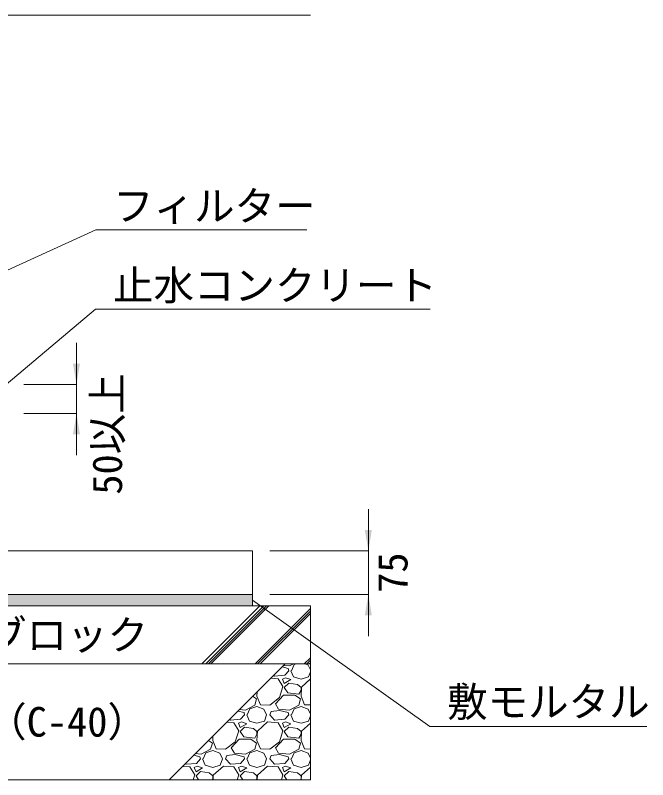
# Model space of a CAD drawing. Units: millimetres at full size, sheet at 1:40; details may follow other scales. Extents: x 221193 to 264773, y 874627 to 883926.
# Drawn here: x 248003 to 249095, y 879434 to 880754 of the extents above; entities that cross this region are included whole.
import ezdxf
from ezdxf.enums import TextEntityAlignment as Align

# ---------------------------------------------------------------- set-up
doc = ezdxf.new("R2010")
doc.units = ezdxf.units.MM
doc.header["$LTSCALE"] = 40
doc.layers.add('(0-0)', color=7, linetype='Continuous')
doc.layers.add('ハッチング_モルタル', color=30, linetype='Continuous')
for name, color, linetype, lineweight in [('0_2', 7, 'Continuous', 15), ('ハッチング', 7, 'Continuous', 5), ('寸法線', 7, 'Continuous', 13), ('引出線', 4, 'Continuous', 9), ('本体', 2, 'Continuous', 20), ('舗装・基礎', 3, 'Continuous', 13), ('補助線', 8, 'Continuous', 13)]:
    doc.layers.add(name, color=color, linetype=linetype, lineweight=lineweight)
doc.styles.add('ＭＳ ゴシック', font='')
doc.styles.get('ＭＳ ゴシック').set_extended_font_data('MS Gothic')

# ---------------------------------------------------------------- blocks, each defined once
blk = doc.blocks.new('filled_arrow')
at = {"color": 0, "linetype": 'Continuous', "lineweight": -2}
blk.add_solid([(7.5, 1.25), (0, 0), (7.5, -1.25)], dxfattribs=at)

msp = doc.modelspace()

# ---------------------------------------------------------------- hatches: boundary and pattern name
at = {"layer": 'ハッチング'}
h = msp.add_hatch(dxfattribs=at)
h.set_pattern_fill('USER', color=256, style=0, pattern_type=2)
h.set_pattern_definition([(45, (142445.04, 889061.71), (-42.42641, 42.42641), []), (45, (142449.39, 889061.71), (-42.42641, 42.42641), []), (45, (142453.74, 889061.71), (-42.42641, 42.42641), [])])
h.paths.add_polyline_path([(248512.83, 879634.14), (248512.83, 879734.14), (248425.33, 879734.14), (248325.33, 879634.14)])
at = {"layer": 'ハッチング_モルタル'}
msp.add_hatch(color=256, dxfattribs=at).paths.add_polyline_path([(247562.83, 879754.14), (247562.83, 879734.14), (248412.83, 879734.14), (248412.83, 879754.14)])

# ---------------------------------------------------------------- linework, layer by layer
at = {"layer": '0_2', "lineweight": 13}
for p, q in [((248412.83, 879754.14), (248412.83, 879734.14)), ((248512.83, 879734.14), (248512.83, 879434.14))]:
    msp.add_line(p, q, dxfattribs=at)
at = {"layer": '0_2'}
for p, q in [((247462.83, 879734.14), (248512.83, 879734.14)), ((247462.83, 879634.14), (248512.83, 879634.14)), ((248512.83, 879434.14), (247462.83, 879434.14))]:
    msp.add_line(p, q, dxfattribs=at)
at = {"layer": 'ハッチング'}
for p, q in [((248474.59, 879626.13), (248463.78, 879628.83)), ((248476.87, 879630.7), (248466.48, 879631.53)), ((248475.35, 879622.32), (248468.49, 879614.7)), ((248475.35, 879622.32), (248474.59, 879626.13)), ((248483.43, 879634.14), (248476.87, 879630.7)), ((248479.16, 879622.32), (248483.73, 879611.65)), ((248479.92, 879622.32), (248484.49, 879632.99)), ((248484.49, 879632.99), (248488.17, 879634.14)), ((248503.78, 879634.14), (248508.88, 879632.22)), ((248508.88, 879632.22), (248512.83, 879623.65)), ((248457.06, 879608.6), (248444.59, 879609.64)), ((248450.96, 879613.17), (248449.61, 879614.66)), ((248468.49, 879614.7), (248450.96, 879613.17)), ((248465.44, 879594.89), (248457.06, 879608.6)), ((248470.01, 879610.13), (248464.68, 879607.84)), ((248479.16, 879607.08), (248470.01, 879610.13)), ((248483.73, 879611.65), (248496.68, 879607.84)), ((248496.68, 879607.84), (248509.64, 879611.65)), ((248509.64, 879611.65), (248512.83, 879620.6)), ((248464.68, 879607.84), (248467.73, 879600.22)), ((248467.73, 879600.22), (248479.16, 879607.08)), ((248475.35, 879600.98), (248467.73, 879593.36)), ((248490.59, 879598.7), (248475.35, 879600.98)), ((248496.68, 879593.36), (248490.59, 879598.7)), ((248512.83, 879608.17), (248497.45, 879594.12)), ((248420.85, 879585.91), (248420.48, 879578.12)), ((248459.35, 879575.84), (248465.44, 879594.89)), ((248467.73, 879593.36), (248473.82, 879584.22)), ((248473.82, 879584.22), (248492.87, 879581.93)), ((248492.87, 879581.93), (248496.68, 879588.79)), ((248497.45, 879594.12), (248496.68, 879578.12)), ((248496.68, 879588.79), (248496.68, 879593.36)), ((248413.09, 879578.14), (248419.72, 879573.55)), ((248419.72, 879573.55), (248416.67, 879562.88)), ((248420.48, 879578.12), (248426.58, 879563.64)), ((248442.58, 879562.88), (248459.35, 879575.84)), ((248452.49, 879565.17), (248466.2, 879580.41)), ((248466.2, 879580.41), (248486.02, 879580.41)), ((248486.02, 879580.41), (248495.92, 879573.55)), ((248495.92, 879573.55), (248492.87, 879562.88)), ((248496.68, 879578.12), (248502.78, 879563.64)), ((248416.67, 879562.88), (248400.67, 879554.5)), ((248403.72, 879546.12), (248408.29, 879556.79)), ((248408.29, 879556.79), (248420.48, 879560.6)), ((248420.48, 879560.6), (248432.68, 879556.02)), ((248426.58, 879563.64), (248442.58, 879562.88)), ((248432.68, 879556.02), (248437.25, 879546.12)), ((248457.82, 879556.02), (248452.49, 879565.17)), ((248476.87, 879554.5), (248457.82, 879556.02)), ((248492.87, 879562.88), (248476.87, 879554.5)), ((248479.92, 879546.12), (248484.49, 879556.79)), ((248484.49, 879556.79), (248496.68, 879560.6)), ((248496.68, 879560.6), (248508.88, 879556.02)), ((248502.78, 879563.64), (248512.83, 879563.17)), ((248508.88, 879556.02), (248512.83, 879547.45)), ((248398.39, 879549.93), (248387.58, 879552.63)), ((248400.67, 879554.5), (248390.28, 879555.33)), ((248399.15, 879546.12), (248392.29, 879538.5)), ((248399.15, 879546.12), (248398.39, 879549.93)), ((248402.96, 879546.12), (248407.53, 879535.45)), ((248433.44, 879535.45), (248437.25, 879546.12)), ((248442.58, 879546.12), (248444.87, 879552.21)), ((248450.96, 879536.97), (248442.58, 879546.12)), ((248459.35, 879553.74), (248444.87, 879552.21)), ((248474.59, 879549.93), (248459.35, 879553.74)), ((248475.35, 879546.12), (248468.49, 879538.5)), ((248475.35, 879546.12), (248474.59, 879549.93)), ((248479.16, 879546.12), (248483.73, 879535.45)), ((248509.64, 879535.45), (248512.83, 879544.4)), ((248380.86, 879532.4), (248368.39, 879533.44)), ((248374.76, 879536.97), (248373.41, 879538.46)), ((248392.29, 879538.5), (248374.76, 879536.97)), ((248389.24, 879518.69), (248380.86, 879532.4)), ((248393.81, 879533.93), (248388.48, 879531.64)), ((248388.48, 879531.64), (248391.53, 879524.02)), ((248391.53, 879524.02), (248402.96, 879530.88)), ((248402.96, 879530.88), (248393.81, 879533.93)), ((248407.53, 879535.45), (248420.48, 879531.64)), ((248420.48, 879531.64), (248433.44, 879535.45)), ((248438.77, 879533.93), (248421.25, 879517.92)), ((248457.06, 879532.4), (248438.77, 879533.93)), ((248468.49, 879538.5), (248450.96, 879536.97)), ((248465.44, 879518.69), (248457.06, 879532.4)), ((248470.01, 879533.93), (248464.68, 879531.64)), ((248464.68, 879531.64), (248467.73, 879524.02)), ((248467.73, 879524.02), (248479.16, 879530.88)), ((248479.16, 879530.88), (248470.01, 879533.93)), ((248483.73, 879535.45), (248496.68, 879531.64)), ((248496.68, 879531.64), (248509.64, 879535.45)), ((248512.83, 879531.97), (248497.45, 879517.92)), ((248383.15, 879499.64), (248389.24, 879518.69)), ((248399.15, 879524.78), (248391.53, 879517.16)), ((248391.53, 879517.16), (248397.62, 879508.02)), ((248414.39, 879522.5), (248399.15, 879524.78)), ((248420.48, 879517.16), (248414.39, 879522.5)), ((248421.25, 879517.92), (248420.48, 879501.92)), ((248420.48, 879512.59), (248420.48, 879517.16)), ((248459.35, 879499.64), (248465.44, 879518.69)), ((248475.35, 879524.78), (248467.73, 879517.16)), ((248467.73, 879517.16), (248473.82, 879508.02)), ((248490.59, 879522.5), (248475.35, 879524.78)), ((248496.68, 879517.16), (248490.59, 879522.5)), ((248497.45, 879517.92), (248496.68, 879501.92)), ((248496.68, 879512.59), (248496.68, 879517.16)), ((248344.65, 879509.7), (248344.28, 879501.92)), ((248376.29, 879488.97), (248390, 879504.21)), ((248390, 879504.21), (248409.82, 879504.21)), ((248397.62, 879508.02), (248416.67, 879505.73)), ((248409.82, 879504.21), (248419.72, 879497.35)), ((248416.67, 879505.73), (248420.48, 879512.59)), ((248452.49, 879488.97), (248466.2, 879504.21)), ((248466.2, 879504.21), (248486.02, 879504.21)), ((248473.82, 879508.02), (248492.87, 879505.73)), ((248486.02, 879504.21), (248495.92, 879497.35)), ((248492.87, 879505.73), (248496.68, 879512.59)), ((248336.89, 879501.94), (248343.52, 879497.35)), ((248343.52, 879497.35), (248340.47, 879486.68)), ((248344.28, 879501.92), (248350.38, 879487.44)), ((248366.38, 879486.68), (248383.15, 879499.64)), ((248419.72, 879497.35), (248416.67, 879486.68)), ((248420.48, 879501.92), (248426.58, 879487.44)), ((248442.58, 879486.68), (248459.35, 879499.64)), ((248495.92, 879497.35), (248492.87, 879486.68)), ((248496.68, 879501.92), (248502.78, 879487.44)), ((248322.19, 879473.73), (248311.38, 879476.43)), ((248324.47, 879478.3), (248314.08, 879479.13)), ((248340.47, 879486.68), (248324.47, 879478.3)), ((248327.52, 879469.92), (248332.09, 879480.59)), ((248332.09, 879480.59), (248344.28, 879484.4)), ((248344.28, 879484.4), (248356.48, 879479.82)), ((248350.38, 879487.44), (248366.38, 879486.68)), ((248356.48, 879479.82), (248361.05, 879469.92)), ((248383.15, 879477.54), (248368.67, 879476.01)), ((248381.62, 879479.82), (248376.29, 879488.97)), ((248400.67, 879478.3), (248381.62, 879479.82)), ((248398.39, 879473.73), (248383.15, 879477.54)), ((248416.67, 879486.68), (248400.67, 879478.3)), ((248403.72, 879469.92), (248408.29, 879480.59)), ((248408.29, 879480.59), (248420.48, 879484.4)), ((248420.48, 879484.4), (248432.68, 879479.82)), ((248426.58, 879487.44), (248442.58, 879486.68)), ((248432.68, 879479.82), (248437.25, 879469.92)), ((248459.35, 879477.54), (248444.87, 879476.01)), ((248457.82, 879479.82), (248452.49, 879488.97)), ((248476.87, 879478.3), (248457.82, 879479.82)), ((248474.59, 879473.73), (248459.35, 879477.54)), ((248492.87, 879486.68), (248476.87, 879478.3)), ((248479.92, 879469.92), (248484.49, 879480.59)), ((248484.49, 879480.59), (248496.68, 879484.4)), ((248496.68, 879484.4), (248508.88, 879479.82)), ((248502.78, 879487.44), (248512.83, 879486.97)), ((248508.88, 879479.82), (248512.83, 879471.25)), ((248322.95, 879469.92), (248316.09, 879462.3)), ((248322.95, 879469.92), (248322.19, 879473.73)), ((248326.76, 879469.92), (248331.33, 879459.25)), ((248357.24, 879459.25), (248361.05, 879469.92)), ((248366.38, 879469.92), (248368.67, 879476.01)), ((248374.76, 879460.77), (248366.38, 879469.92)), ((248399.15, 879469.92), (248392.29, 879462.3)), ((248399.15, 879469.92), (248398.39, 879473.73)), ((248402.96, 879469.92), (248407.53, 879459.25)), ((248433.44, 879459.25), (248437.25, 879469.92)), ((248442.58, 879469.92), (248444.87, 879476.01)), ((248450.96, 879460.77), (248442.58, 879469.92)), ((248475.35, 879469.92), (248468.49, 879462.3)), ((248475.35, 879469.92), (248474.59, 879473.73)), ((248479.16, 879469.92), (248483.73, 879459.25)), ((248509.64, 879459.25), (248512.83, 879468.2)), ((248304.66, 879456.2), (248292.19, 879457.24)), ((248298.56, 879460.77), (248297.21, 879462.26)), ((248316.09, 879462.3), (248298.56, 879460.77)), ((248313.04, 879442.49), (248304.66, 879456.2)), ((248317.61, 879457.73), (248312.28, 879455.44)), ((248312.28, 879455.44), (248315.33, 879447.82)), ((248315.33, 879447.82), (248326.76, 879454.68)), ((248326.76, 879454.68), (248317.61, 879457.73)), ((248331.33, 879459.25), (248344.28, 879455.44)), ((248344.28, 879455.44), (248357.24, 879459.25)), ((248362.57, 879457.73), (248345.05, 879441.72)), ((248380.86, 879456.2), (248362.57, 879457.73)), ((248392.29, 879462.3), (248374.76, 879460.77)), ((248389.24, 879442.49), (248380.86, 879456.2)), ((248393.81, 879457.73), (248388.48, 879455.44)), ((248388.48, 879455.44), (248391.53, 879447.82)), ((248391.53, 879447.82), (248402.96, 879454.68)), ((248402.96, 879454.68), (248393.81, 879457.73)), ((248407.53, 879459.25), (248420.48, 879455.44)), ((248420.48, 879455.44), (248433.44, 879459.25)), ((248438.77, 879457.73), (248421.25, 879441.72)), ((248457.06, 879456.2), (248438.77, 879457.73)), ((248468.49, 879462.3), (248450.96, 879460.77)), ((248465.44, 879442.49), (248457.06, 879456.2)), ((248470.01, 879457.73), (248464.68, 879455.44)), ((248464.68, 879455.44), (248467.73, 879447.82)), ((248467.73, 879447.82), (248479.16, 879454.68)), ((248479.16, 879454.68), (248470.01, 879457.73)), ((248483.73, 879459.25), (248496.68, 879455.44)), ((248496.68, 879455.44), (248509.64, 879459.25)), ((248512.83, 879455.77), (248497.45, 879441.72)), ((248310.37, 879434.14), (248313.04, 879442.49)), ((248322.95, 879448.58), (248315.33, 879440.96)), ((248315.33, 879440.96), (248319.88, 879434.14)), ((248338.19, 879446.3), (248322.95, 879448.58)), ((248344.28, 879440.96), (248338.19, 879446.3)), ((248344.28, 879436.39), (248344.28, 879440.96)), ((248345.05, 879441.72), (248344.68, 879434.14)), ((248386.57, 879434.14), (248389.24, 879442.49)), ((248399.15, 879448.58), (248391.53, 879440.96)), ((248391.53, 879440.96), (248396.08, 879434.14)), ((248414.39, 879446.3), (248399.15, 879448.58)), ((248420.48, 879440.96), (248414.39, 879446.3)), ((248420.48, 879436.39), (248420.48, 879440.96)), ((248421.25, 879441.72), (248420.88, 879434.14)), ((248462.77, 879434.14), (248465.44, 879442.49)), ((248475.35, 879448.58), (248467.73, 879440.96)), ((248467.73, 879440.96), (248472.28, 879434.14)), ((248490.59, 879446.3), (248475.35, 879448.58)), ((248496.68, 879440.96), (248490.59, 879446.3)), ((248496.68, 879436.39), (248496.68, 879440.96)), ((248497.45, 879441.72), (248497.08, 879434.14)), ((248343.03, 879434.14), (248344.28, 879436.39)), ((248419.23, 879434.14), (248420.48, 879436.39)), ((248495.43, 879434.14), (248496.68, 879436.39))]:
    msp.add_line(p, q, dxfattribs=at)
at = {"layer": '寸法線'}
for p, q in [((248108.97, 879994.61), (248108.97, 880188.61)), ((248017.83, 880116.61), (248108.97, 880116.61)), ((248017.83, 880066.61), (248108.97, 880066.61)), ((248612.83, 879901.14), (248612.83, 879682.14)), ((248442.83, 879829.14), (248612.83, 879829.14)), ((248442.83, 879754.14), (248612.83, 879754.14))]:
    msp.add_line(p, q, dxfattribs=at)
at = {"layer": '引出線', "lineweight": 13}
msp.add_lwpolyline([(247638.84, 880154.14), (248142.14, 880383.82), (248506.56, 880383.82)], dxfattribs=at)
at = {"layer": '引出線'}
for points in [[(247987.83, 880116.61), (248141.9, 880246.41), (248719.57, 880246.41)], [(248412.83, 879744.14), (248718.79, 879526.17), (249093.35, 879526.17)]]:
    msp.add_lwpolyline(points, dxfattribs=at)
at = {"layer": '本体'}
for p, q in [((247712.83, 879829.14), (248412.83, 879829.14)), ((248412.83, 879754.14), (248412.83, 879829.14)), ((247562.83, 879754.14), (248412.83, 879754.14))]:
    msp.add_line(p, q, dxfattribs=at)
at = {"layer": '舗装・基礎'}
msp.add_line((247637.83, 880754.14), (248512.83, 880754.14), dxfattribs=at)
at = {"layer": '補助線'}
for p, q in [((248325.33, 879634.14), (248425.33, 879734.14)), ((248269.09, 879434.14), (248469.08, 879634.14))]:
    msp.add_line(p, q, dxfattribs=at)

# ---------------------------------------------------------------- block references
at = {"layer": '寸法線', "xscale": 4.8, "yscale": 4.8}
for p, rotation in [((248108.97, 880116.61), 90), ((248108.97, 880066.61), 270), ((248612.83, 879829.14), 90), ((248612.83, 879754.14), 270)]:
    msp.add_blockref('filled_arrow', p, dxfattribs=dict(at, rotation=rotation))
at = {"layer": '引出線', "xscale": 0.16, "yscale": 0.16, "rotation": 324.5}
msp.add_blockref('filled_arrow', (248412.83, 879744.14), dxfattribs=at)

# ---------------------------------------------------------------- texts
at = {"layer": '(0-0)', "style": 'ＭＳ ゴシック'}
for s, p in [('ベースブロック', (247987.83, 879684.14)), ('基礎材（C-40）', (247987.83, 879534.14))]:
    msp.add_text(s, height=51.27, dxfattribs=at).set_placement(p, align=Align.MIDDLE_CENTER)
at = {"layer": '寸法線', "style": 'ＭＳ ゴシック'}
for s, p in [('50以上', (248162.02, 880031.14)), ('75', (248654.83, 879791.64))]:
    msp.add_text(s, height=51.27, rotation=90, dxfattribs=at).set_placement(p, align=Align.MIDDLE_CENTER)
at = {"layer": '引出線', "style": 'ＭＳ ゴシック'}
for s, p in [('フィルター', (248172.14, 880450.54)), ('止水コンクリート', (248171.9, 880313.41)), ('敷モルタル', (248748.79, 879594.26))]:
    msp.add_text(s, height=51.27, dxfattribs=at).set_placement(p, align=Align.TOP_LEFT)

doc.saveas('drawing.dxf')
